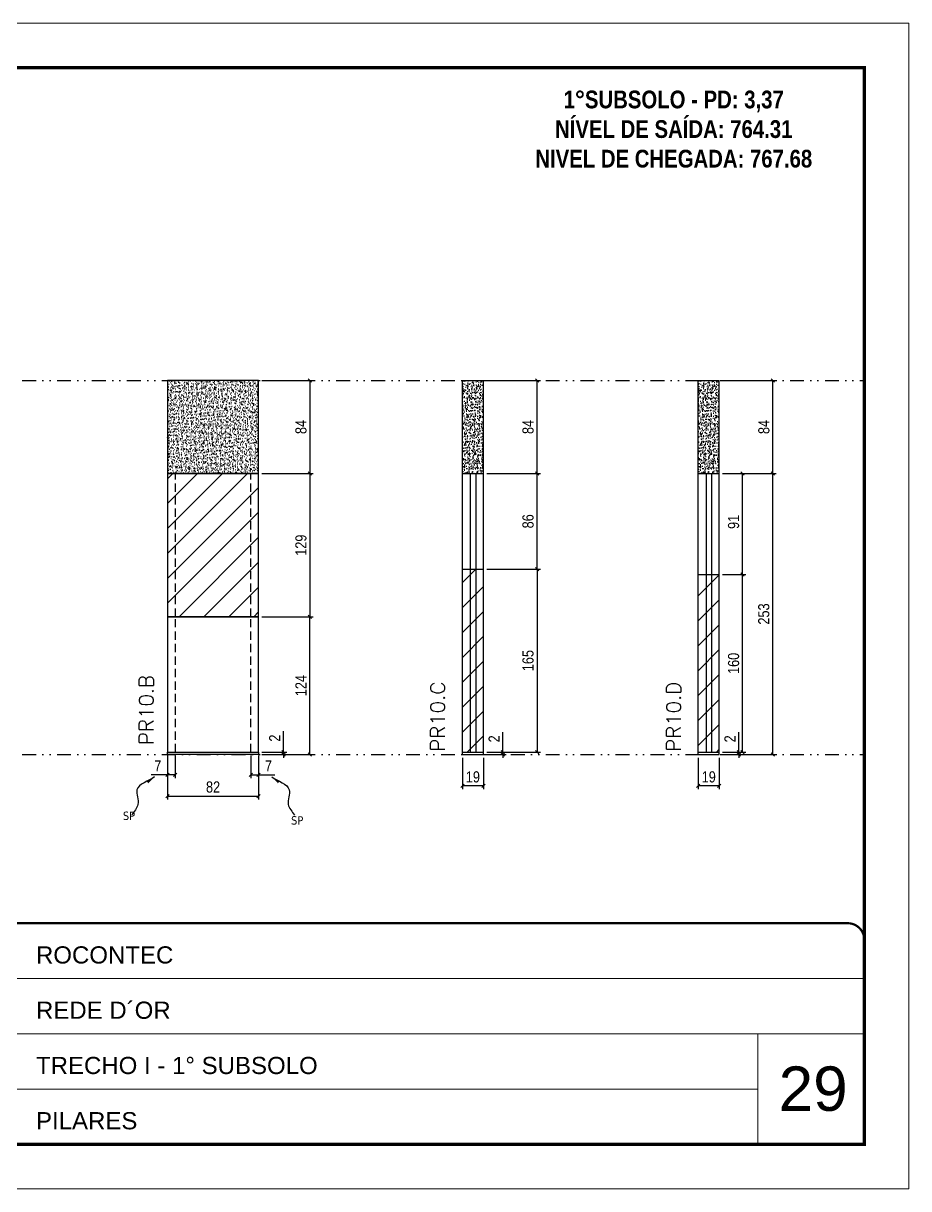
# Model space of a CAD drawing. Extents: x 2949 to 9230, y 1140 to 12527.
# Drawn here: x 3636 to 4434, y 3437 to 4487 of the extents above; entities that cross this region are included whole.
import ezdxf

# ---------------------------------------------------------------- set-up
doc = ezdxf.new("R2010")
doc.units = 0
for name, pattern in [('CONTINUO', [0]), ('DASHED', [0.75, 0.5, -0.25]), ('DIVIDE2', [0.625, 0.25, -0.125, 0, -0.125, 0, -0.125]), ('HIDDEN', [0.375, 0.25, -0.125])]:
    doc.linetypes.add(name, pattern=pattern)
for name, color, linetype, lineweight in [('CARIMBO', 255, 'Continuous', 9), ('Folhas', 255, 'Continuous', 9), ('Hachura', 251, 'Continuous', 9), ('SARRAFO DE PRESSAO', 251, 'DASHED', 9), ('Texto Seção', 7, 'Continuous', 15)]:
    doc.layers.add(name, color=color, linetype=linetype, lineweight=lineweight)
for name, color, linetype in [('COTA', 241, 'Continuous'), ('NOMENCLATURA', 7, 'Continuous'), ('Nível', 160, 'Continuous'), ('Painéis', 200, 'Continuous'), ('SARR_2.2x7', 40, 'Continuous'), ('Sarrafo de Pressão', 42, 'HIDDEN'), ('texto', 7, 'Continuous')]:
    doc.layers.add(name, color=color, linetype=linetype)
doc.styles.add('ARIAL', font='arial.ttf')
doc.styles.add('COTA TECNICA', font='techl___.ttf', dxfattribs={"height": 10})
doc.styles.add('COTA TECNICA-50', font='techl___.ttf', dxfattribs={"height": 10})
doc.styles.add('REGUA-120', font='ROMANS.shx', dxfattribs={"height": 15})
doc.styles.add('ROMANC', font='techb___.ttf', dxfattribs={"height": 2.5})
doc.styles.get("Standard").update_dxf_attribs({"font": 'arial.ttf'})
doc.dimstyles.new('COTA PAINEL-50', dxfattribs={"dimtxt": 10, "dimasz": 3, "dimexe": 3, "dimexo": 3, "dimgap": 3, "dimtad": 1, "dimdec": 1, "dimzin": 12, "dimdsep": 46, "dimtxsty": 'COTA TECNICA-50', "dimblk1": 'OBLIQUE', "dimblk2": 'OBLIQUE', "dimsah": 1, "dimcen": 0.9, "dimclrd": 4, "dimclre": 4, "dimclrt": 240, "dimadec": 1, "dimazin": 3, "dimtfac": 1, "dimtdec": 1, "dimtmove": 0, "dimatfit": 3, "dimfxl": 1, "dimtolj": 1, "dimtzin": 12, "dimarcsym": 0})
doc.dimstyles.new('PAINEL', dxfattribs={"dimtxt": 10, "dimasz": 3, "dimexe": 3, "dimexo": 3, "dimgap": 3, "dimtad": 1, "dimdec": 1, "dimzin": 12, "dimdsep": 46, "dimtxsty": 'COTA TECNICA', "dimblk1": 'OBLIQUE', "dimblk2": 'OBLIQUE', "dimsah": 1, "dimcen": 0.9, "dimclrd": 4, "dimclre": 4, "dimclrt": 240, "dimadec": 1, "dimazin": 3, "dimtfac": 1, "dimtdec": 1, "dimtmove": 0, "dimatfit": 3, "dimfxl": 1, "dimtolj": 1, "dimtzin": 12, "dimarcsym": 0})
doc.dimstyles.get("Standard").update_dxf_attribs({"dimtxt": 0.18, "dimasz": 0.18, "dimexe": 0.18, "dimexo": 0.0625, "dimgap": 0.09, "dimtad": 0, "dimtih": 1, "dimtoh": 1, "dimdec": 4, "dimzin": 0, "dimdsep": 46, "dimtxsty": 'Standard', "dimcen": 0.09, "dimadec": 0, "dimazin": 0, "dimtfac": 1, "dimtdec": 4, "dimtofl": 0, "dimtmove": 0, "dimatfit": 3, "dimfxl": 1, "dimtolj": 1, "dimtzin": 0, "dimarcsym": 0})
pattern_1 = [(45, (-126071.967, -22713.47), (-11.2253202, 11.2253202), [])]

# ---------------------------------------------------------------- blocks, each defined once
blk = doc.blocks.new('9999999999')
at = {"color": 30, "linetype": 'CONTINUO'}
for p, q in [((98564.6, 34379.6), (99584, 34379.6)), ((98564.6, 34329.8), (99488, 34329.8)), ((99584, 34329.8), (99488, 34329.8)), ((99488, 34329.8), (99488, 34230.2)), ((98564.6, 34280), (99488, 34280))]:
    blk.add_line(p, q, dxfattribs=at)
at = {"color": 30, "linetype": 'CONTINUO', "const_width": 2}
blk.add_lwpolyline([(99584, 34230.2), (99584, 34414.4, 0.414214), (99569, 34429.4), (98229, 34429.4, 0.414214), (98214, 34414.4), (98214, 34245.2, 0.414214), (98229, 34230.2), (99584, 34230.2)], format="xyb", dxfattribs=at)
at = {"layer": 'Folhas'}
blk.add_lwpolyline([(98139, 34190.2), (99624, 34190.2), (99624, 35240.2), (98139, 35240.2)], close=True, dxfattribs=at)
at = {"layer": 'Folhas', "color": 30, "const_width": 3}
blk.add_lwpolyline([(98214, 34230.2), (99584, 34230.2), (99584, 35200.2), (98214, 35200.2)], close=True, dxfattribs=at)
at = {"color": 7, "linetype": 'Continuous', "ltscale": 5, "style": 'ARIAL'}
for s, height, p in [('ROCONTEC', 15.48, (98837.7, 34393.1)), ('REDE D´OR', 15.48, (98837.7, 34343.3)), ('TRECHO I - 1° SUBSOLO', 15.483, (98837.7, 34293.5)), ('PILARES', 15.48, (98837.7, 34243.7))]:
    blk.add_text(s, height=height, dxfattribs=at).set_placement(p)
blk = doc.blocks.new('_Oblique')
at = {"color": 0, "linetype": 'ByBlock', "lineweight": -2}
blk.add_line((-0.5, -0.5), (0.5, 0.5), dxfattribs=at)
blk = doc.blocks.new('*D1524')
at = {"layer": 'COTA', "color": 4, "lineweight": -2, "transparency": 16777216}
for p, q in [((3766.3, 3827), (3766.3, 3787.5)), ((3848.3, 3827), (3848.3, 3787.5)), ((3766.3, 3790.5), (3848.3, 3790.5))]:
    blk.add_line(p, q, dxfattribs=at)
at = {"layer": 'Defpoints', "color": 0, "transparency": 16777216}
for p in [(3766.3, 3830), (3848.3, 3830), (3848.3, 3790.5)]:
    blk.add_point(p, dxfattribs=at)
at = {"layer": 'COTA', "color": 4, "lineweight": -2, "transparency": 16777216, "xscale": 3, "yscale": 3, "zscale": 3, "rotation": 180}
blk.add_blockref('_Oblique', (3766.3, 3790.5), dxfattribs=at)
at = {"layer": 'COTA', "color": 4, "lineweight": -2, "transparency": 16777216, "xscale": 3, "yscale": 3, "zscale": 3}
blk.add_blockref('_Oblique', (3848.3, 3790.5), dxfattribs=at)
at = {"layer": 'COTA', "color": 240, "transparency": 16777216, "insert": (3807.3, 3798.6), "char_height": 10, "attachment_point": 5, "style": 'COTA TECNICA'}
blk.add_mtext('\\A1;82', dxfattribs=at)
blk = doc.blocks.new('*D1525')
at = {"layer": 'COTA', "color": 4, "lineweight": -2, "transparency": 16777216}
for p, q in [((3766.3, 3825), (3766.3, 3806.5)), ((3773.3, 3827), (3773.3, 3806.5)), ((3766.3, 3809.5), (3751.6, 3809.5)), ((3773.3, 3809.5), (3766.3, 3809.5))]:
    blk.add_line(p, q, dxfattribs=at)
at = {"layer": 'Defpoints', "color": 0, "transparency": 16777216}
for p in [(3766.3, 3828), (3773.3, 3830), (3766.3, 3809.5)]:
    blk.add_point(p, dxfattribs=at)
at = {"layer": 'COTA', "color": 4, "lineweight": -2, "transparency": 16777216, "xscale": 3, "yscale": 3, "zscale": 3, "rotation": 180}
blk.add_blockref('_Oblique', (3766.3, 3809.5), dxfattribs=at)
at = {"layer": 'COTA', "color": 4, "lineweight": -2, "transparency": 16777216, "xscale": 3, "yscale": 3, "zscale": 3}
blk.add_blockref('_Oblique', (3773.3, 3809.5), dxfattribs=at)
at = {"layer": 'COTA', "color": 240, "transparency": 16777216, "insert": (3757.5, 3817.6), "char_height": 10, "attachment_point": 5, "style": 'COTA TECNICA-50'}
blk.add_mtext('\\A1;7', dxfattribs=at)
blk = doc.blocks.new('*D1526')
at = {"layer": 'COTA', "color": 4, "lineweight": -2, "transparency": 16777216}
for p, q in [((3841.3, 3827), (3841.3, 3806.5)), ((3848.3, 3825), (3848.3, 3806.5)), ((3841.3, 3809.5), (3848.3, 3809.5)), ((3848.3, 3809.5), (3863.1, 3809.5))]:
    blk.add_line(p, q, dxfattribs=at)
at = {"layer": 'Defpoints', "color": 0, "transparency": 16777216}
for p in [(3841.3, 3830), (3848.3, 3828), (3848.3, 3809.5)]:
    blk.add_point(p, dxfattribs=at)
at = {"layer": 'COTA', "color": 4, "lineweight": -2, "transparency": 16777216, "xscale": 3, "yscale": 3, "zscale": 3, "rotation": 180}
blk.add_blockref('_Oblique', (3841.3, 3809.5), dxfattribs=at)
at = {"layer": 'COTA', "color": 4, "lineweight": -2, "transparency": 16777216, "xscale": 3, "yscale": 3, "zscale": 3}
blk.add_blockref('_Oblique', (3848.3, 3809.5), dxfattribs=at)
at = {"layer": 'COTA', "color": 240, "transparency": 16777216, "insert": (3857.2, 3817.6), "char_height": 10, "attachment_point": 5, "style": 'COTA TECNICA-50'}
blk.add_mtext('\\A1;7', dxfattribs=at)
blk = doc.blocks.new('*D1527')
at = {"layer": 'COTA', "color": 4, "lineweight": -2, "transparency": 16777216}
for p, q in [((3851.3, 3952), (3897.6, 3952)), ((3894.6, 3828), (3894.6, 3952)), ((3851.3, 3828), (3897.6, 3828))]:
    blk.add_line(p, q, dxfattribs=at)
at = {"layer": 'Defpoints', "color": 0, "transparency": 16777216}
for p in [(3848.3, 3952), (3894.6, 3952), (3848.3, 3828)]:
    blk.add_point(p, dxfattribs=at)
at = {"layer": 'COTA', "color": 4, "lineweight": -2, "transparency": 16777216, "xscale": 3, "yscale": 3, "zscale": 3}
for p, rotation in [((3894.6, 3952), 90), ((3894.6, 3828), 270)]:
    blk.add_blockref('_Oblique', p, dxfattribs=dict(at, rotation=rotation))
at = {"layer": 'COTA', "color": 240, "transparency": 16777216, "insert": (3886.5, 3890), "char_height": 10, "attachment_point": 5, "rotation": 90, "style": 'COTA TECNICA-50'}
blk.add_mtext('\\A1;124', dxfattribs=at)
blk = doc.blocks.new('*D1528')
at = {"layer": 'COTA', "color": 4, "lineweight": -2, "transparency": 16777216}
for p, q in [((3870.8, 3830), (3870.8, 3848.8)), ((3851.3, 3830), (3873.8, 3830)), ((3851.3, 3828), (3873.8, 3828)), ((3870.8, 3828), (3870.8, 3830)), ((3870.8, 3828), (3870.8, 3825))]:
    blk.add_line(p, q, dxfattribs=at)
at = {"layer": 'Defpoints', "color": 0, "transparency": 16777216}
for p in [(3848.3, 3830), (3848.3, 3828), (3870.8, 3828)]:
    blk.add_point(p, dxfattribs=at)
at = {"layer": 'COTA', "color": 4, "lineweight": -2, "transparency": 16777216, "xscale": 3, "yscale": 3, "zscale": 3}
for p, rotation in [((3870.8, 3830), 270), ((3870.8, 3828), 90)]:
    blk.add_blockref('_Oblique', p, dxfattribs=dict(at, rotation=rotation))
at = {"layer": 'COTA', "color": 240, "transparency": 16777216, "insert": (3862.8, 3842.7), "char_height": 10, "attachment_point": 5, "rotation": 90, "style": 'COTA TECNICA-50'}
blk.add_mtext('\\A1;2', dxfattribs=at)
blk = doc.blocks.new('*D1529')
at = {"layer": 'COTA', "color": 4, "linetype": 'ByBlock', "lineweight": -2, "transparency": 16777216}
for p, q in [((3851.3, 4081), (3897.6, 4081)), ((3894.6, 4081), (3894.6, 3952)), ((3851.3, 3952), (3897.6, 3952))]:
    blk.add_line(p, q, dxfattribs=at)
at = {"layer": 'Defpoints', "color": 0, "linetype": 'ByBlock', "transparency": 16777216}
for p in [(3848.3, 4081), (3848.3, 3952), (3894.6, 3952)]:
    blk.add_point(p, dxfattribs=at)
at = {"layer": 'COTA', "color": 4, "linetype": 'ByBlock', "lineweight": -2, "transparency": 16777216, "xscale": 3, "yscale": 3, "zscale": 3}
for p, rotation in [((3894.6, 4081), 90), ((3894.6, 3952), 270)]:
    blk.add_blockref('_Oblique', p, dxfattribs=dict(at, rotation=rotation))
at = {"layer": 'COTA', "color": 240, "linetype": 'ByBlock', "transparency": 16777216, "insert": (3886.5, 4016.5), "char_height": 10, "attachment_point": 5, "rotation": 90, "style": 'COTA TECNICA'}
blk.add_mtext('\\A1;129', dxfattribs=at)
blk = doc.blocks.new('*D2113')
at = {"layer": 'COTA', "color": 4, "linetype": 'ByBlock', "lineweight": -2, "transparency": 16777216}
for p, q in [((3851.3, 4165), (3897.6, 4165)), ((3894.6, 4165), (3894.6, 4081)), ((3851.3, 4081), (3897.6, 4081))]:
    blk.add_line(p, q, dxfattribs=at)
at = {"layer": 'Defpoints', "color": 0, "linetype": 'ByBlock', "transparency": 16777216}
for p in [(3848.3, 4165), (3848.3, 4081), (3894.6, 4081)]:
    blk.add_point(p, dxfattribs=at)
at = {"layer": 'COTA', "color": 4, "linetype": 'ByBlock', "lineweight": -2, "transparency": 16777216, "xscale": 3, "yscale": 3, "zscale": 3}
for p, rotation in [((3894.6, 4165), 90), ((3894.6, 4081), 270)]:
    blk.add_blockref('_Oblique', p, dxfattribs=dict(at, rotation=rotation))
at = {"layer": 'COTA', "color": 240, "linetype": 'ByBlock', "transparency": 16777216, "insert": (3886.5, 4123), "char_height": 10, "attachment_point": 5, "rotation": 90, "style": 'COTA TECNICA'}
blk.add_mtext('\\A1;84', dxfattribs=at)
blk = doc.blocks.new('*D2114')
at = {"layer": 'COTA', "color": 4, "linetype": 'ByBlock', "lineweight": -2, "transparency": 16777216}
for p, q in [((4053.9, 4165), (4102.2, 4165)), ((4099.2, 4081), (4099.2, 4165)), ((4053.9, 4081), (4102.2, 4081))]:
    blk.add_line(p, q, dxfattribs=at)
at = {"layer": 'Defpoints', "color": 0, "linetype": 'ByBlock', "transparency": 16777216}
for p in [(4050.9, 4165), (4099.2, 4165), (4050.9, 4081)]:
    blk.add_point(p, dxfattribs=at)
at = {"layer": 'COTA', "color": 4, "linetype": 'ByBlock', "lineweight": -2, "transparency": 16777216, "xscale": 3, "yscale": 3, "zscale": 3}
for p, rotation in [((4099.2, 4165), 90), ((4099.2, 4081), 270)]:
    blk.add_blockref('_Oblique', p, dxfattribs=dict(at, rotation=rotation))
at = {"layer": 'COTA', "color": 240, "linetype": 'ByBlock', "transparency": 16777216, "insert": (4091.1, 4123), "char_height": 10, "attachment_point": 5, "rotation": 90, "style": 'COTA TECNICA'}
blk.add_mtext('\\A1;84', dxfattribs=at)
blk = doc.blocks.new('*D2083')
at = {"layer": 'COTA', "color": 4, "linetype": 'ByBlock', "lineweight": -2, "transparency": 16777216}
for p, q in [((4031.9, 3825), (4031.9, 3796.6)), ((4050.9, 3825), (4050.9, 3796.6)), ((4050.9, 3799.6), (4031.9, 3799.6))]:
    blk.add_line(p, q, dxfattribs=at)
at = {"layer": 'Defpoints', "color": 0, "linetype": 'ByBlock', "transparency": 16777216}
for p in [(4031.9, 3828), (4050.9, 3828), (4031.9, 3799.6)]:
    blk.add_point(p, dxfattribs=at)
at = {"layer": 'COTA', "color": 4, "linetype": 'ByBlock', "lineweight": -2, "transparency": 16777216, "xscale": 3, "yscale": 3, "zscale": 3, "rotation": 180}
blk.add_blockref('_Oblique', (4031.9, 3799.6), dxfattribs=at)
at = {"layer": 'COTA', "color": 4, "linetype": 'ByBlock', "lineweight": -2, "transparency": 16777216, "xscale": 3, "yscale": 3, "zscale": 3}
blk.add_blockref('_Oblique', (4050.9, 3799.6), dxfattribs=at)
at = {"layer": 'COTA', "color": 240, "linetype": 'ByBlock', "transparency": 16777216, "insert": (4041.4, 3807.7), "char_height": 10, "attachment_point": 5, "style": 'COTA TECNICA'}
blk.add_mtext('\\A1;19', dxfattribs=at)
blk = doc.blocks.new('*D2084')
at = {"layer": 'COTA', "color": 4, "linetype": 'ByBlock', "lineweight": -2, "transparency": 16777216}
for p, q in [((4068.5, 3830), (4068.5, 3848.1)), ((4053.9, 3830), (4071.5, 3830)), ((4053.9, 3828), (4071.5, 3828)), ((4068.5, 3828), (4068.5, 3830)), ((4068.5, 3828), (4068.5, 3825))]:
    blk.add_line(p, q, dxfattribs=at)
at = {"layer": 'Defpoints', "color": 0, "linetype": 'ByBlock', "transparency": 16777216}
for p in [(4050.9, 3830), (4050.9, 3828), (4068.5, 3830)]:
    blk.add_point(p, dxfattribs=at)
at = {"layer": 'COTA', "color": 4, "linetype": 'ByBlock', "lineweight": -2, "transparency": 16777216, "xscale": 3, "yscale": 3, "zscale": 3}
for p, rotation in [((4068.5, 3830), 270), ((4068.5, 3828), 90)]:
    blk.add_blockref('_Oblique', p, dxfattribs=dict(at, rotation=rotation))
at = {"layer": 'COTA', "color": 240, "linetype": 'ByBlock', "transparency": 16777216, "insert": (4060.5, 3842), "char_height": 10, "attachment_point": 5, "rotation": 90, "style": 'COTA TECNICA'}
blk.add_mtext('\\A1;2', dxfattribs=at)
blk = doc.blocks.new('*D1473')
at = {"layer": 'COTA', "color": 4, "linetype": 'ByBlock', "lineweight": -2, "transparency": 16777216}
for p, q in [((4053.9, 4081), (4102.2, 4081)), ((4099.2, 3995), (4099.2, 4081)), ((4053.9, 3995), (4102.2, 3995))]:
    blk.add_line(p, q, dxfattribs=at)
at = {"layer": 'Defpoints', "color": 0, "linetype": 'ByBlock', "transparency": 16777216}
for p in [(4050.9, 4081), (4099.2, 4081), (4050.9, 3995)]:
    blk.add_point(p, dxfattribs=at)
at = {"layer": 'COTA', "color": 4, "linetype": 'ByBlock', "lineweight": -2, "transparency": 16777216, "xscale": 3, "yscale": 3, "zscale": 3}
for p, rotation in [((4099.2, 4081), 90), ((4099.2, 3995), 270)]:
    blk.add_blockref('_Oblique', p, dxfattribs=dict(at, rotation=rotation))
at = {"layer": 'COTA', "color": 240, "linetype": 'ByBlock', "transparency": 16777216, "insert": (4091.1, 4038), "char_height": 10, "attachment_point": 5, "rotation": 90, "style": 'COTA TECNICA'}
blk.add_mtext('\\A1;86', dxfattribs=at)
blk = doc.blocks.new('*D2085')
at = {"layer": 'COTA', "color": 4, "linetype": 'ByBlock', "lineweight": -2, "transparency": 16777216}
for p, q in [((4266.4, 4081), (4287.4, 4081)), ((4284.4, 3990), (4284.4, 4081)), ((4266.4, 3990), (4287.4, 3990))]:
    blk.add_line(p, q, dxfattribs=at)
at = {"layer": 'Defpoints', "color": 0, "linetype": 'ByBlock', "transparency": 16777216}
for p in [(4263.4, 4081), (4284.4, 4081), (4263.4, 3990)]:
    blk.add_point(p, dxfattribs=at)
at = {"layer": 'COTA', "color": 4, "linetype": 'ByBlock', "lineweight": -2, "transparency": 16777216, "xscale": 3, "yscale": 3, "zscale": 3}
for p, rotation in [((4284.4, 4081), 90), ((4284.4, 3990), 270)]:
    blk.add_blockref('_Oblique', p, dxfattribs=dict(at, rotation=rotation))
at = {"layer": 'COTA', "color": 240, "linetype": 'ByBlock', "transparency": 16777216, "insert": (4276.3, 4037.5), "char_height": 10, "attachment_point": 5, "rotation": 90, "style": 'COTA TECNICA'}
blk.add_mtext('\\A1;91', dxfattribs=at)
blk = doc.blocks.new('*D2086')
at = {"layer": 'COTA', "color": 4, "linetype": 'ByBlock', "lineweight": -2, "transparency": 16777216}
for p, q in [((4266.4, 4165), (4314.7, 4165)), ((4311.7, 4081), (4311.7, 4165)), ((4266.4, 4081), (4314.7, 4081))]:
    blk.add_line(p, q, dxfattribs=at)
at = {"layer": 'Defpoints', "color": 0, "linetype": 'ByBlock', "transparency": 16777216}
for p in [(4263.4, 4165), (4311.7, 4165), (4263.4, 4081)]:
    blk.add_point(p, dxfattribs=at)
at = {"layer": 'COTA', "color": 4, "linetype": 'ByBlock', "lineweight": -2, "transparency": 16777216, "xscale": 3, "yscale": 3, "zscale": 3}
for p, rotation in [((4311.7, 4165), 90), ((4311.7, 4081), 270)]:
    blk.add_blockref('_Oblique', p, dxfattribs=dict(at, rotation=rotation))
at = {"layer": 'COTA', "color": 240, "linetype": 'ByBlock', "transparency": 16777216, "insert": (4303.6, 4123), "char_height": 10, "attachment_point": 5, "rotation": 90, "style": 'COTA TECNICA'}
blk.add_mtext('\\A1;84', dxfattribs=at)
blk = doc.blocks.new('*D2087')
at = {"layer": 'COTA', "color": 4, "linetype": 'ByBlock', "lineweight": -2, "transparency": 16777216}
for p, q in [((4266.4, 4081), (4314.7, 4081)), ((4311.7, 3828), (4311.7, 4081)), ((4266.4, 3828), (4314.7, 3828))]:
    blk.add_line(p, q, dxfattribs=at)
at = {"layer": 'Defpoints', "color": 0, "linetype": 'ByBlock', "transparency": 16777216}
for p in [(4263.4, 4081), (4311.7, 4081), (4263.4, 3828)]:
    blk.add_point(p, dxfattribs=at)
at = {"layer": 'COTA', "color": 4, "linetype": 'ByBlock', "lineweight": -2, "transparency": 16777216, "xscale": 3, "yscale": 3, "zscale": 3}
for p, rotation in [((4311.7, 4081), 90), ((4311.7, 3828), 270)]:
    blk.add_blockref('_Oblique', p, dxfattribs=dict(at, rotation=rotation))
at = {"layer": 'COTA', "color": 240, "linetype": 'ByBlock', "transparency": 16777216, "insert": (4303.5, 3954.5), "char_height": 10, "attachment_point": 5, "rotation": 90, "style": 'COTA TECNICA'}
blk.add_mtext('\\A1;253', dxfattribs=at)
blk = doc.blocks.new('*D2088')
at = {"layer": 'COTA', "color": 4, "linetype": 'ByBlock', "lineweight": -2, "transparency": 16777216}
for p, q in [((4244.4, 3825), (4244.4, 3796.6)), ((4263.4, 3825), (4263.4, 3796.6)), ((4263.4, 3799.6), (4244.4, 3799.6))]:
    blk.add_line(p, q, dxfattribs=at)
at = {"layer": 'Defpoints', "color": 0, "linetype": 'ByBlock', "transparency": 16777216}
for p in [(4244.4, 3828), (4263.4, 3828), (4244.4, 3799.6)]:
    blk.add_point(p, dxfattribs=at)
at = {"layer": 'COTA', "color": 4, "linetype": 'ByBlock', "lineweight": -2, "transparency": 16777216, "xscale": 3, "yscale": 3, "zscale": 3, "rotation": 180}
blk.add_blockref('_Oblique', (4244.4, 3799.6), dxfattribs=at)
at = {"layer": 'COTA', "color": 4, "linetype": 'ByBlock', "lineweight": -2, "transparency": 16777216, "xscale": 3, "yscale": 3, "zscale": 3}
blk.add_blockref('_Oblique', (4263.4, 3799.6), dxfattribs=at)
at = {"layer": 'COTA', "color": 240, "linetype": 'ByBlock', "transparency": 16777216, "insert": (4253.9, 3807.7), "char_height": 10, "attachment_point": 5, "style": 'COTA TECNICA'}
blk.add_mtext('\\A1;19', dxfattribs=at)
blk = doc.blocks.new('*D2089')
at = {"layer": 'COTA', "color": 4, "linetype": 'ByBlock', "lineweight": -2, "transparency": 16777216}
for p, q in [((4281, 3830), (4281, 3848.1)), ((4266.4, 3830), (4284, 3830)), ((4266.4, 3828), (4284, 3828)), ((4281, 3828), (4281, 3830)), ((4281, 3828), (4281, 3825))]:
    blk.add_line(p, q, dxfattribs=at)
at = {"layer": 'Defpoints', "color": 0, "linetype": 'ByBlock', "transparency": 16777216}
for p in [(4263.4, 3830), (4263.4, 3828), (4281, 3830)]:
    blk.add_point(p, dxfattribs=at)
at = {"layer": 'COTA', "color": 4, "linetype": 'ByBlock', "lineweight": -2, "transparency": 16777216, "xscale": 3, "yscale": 3, "zscale": 3}
for p, rotation in [((4281, 3830), 270), ((4281, 3828), 90)]:
    blk.add_blockref('_Oblique', p, dxfattribs=dict(at, rotation=rotation))
at = {"layer": 'COTA', "color": 240, "linetype": 'ByBlock', "transparency": 16777216, "insert": (4273, 3842), "char_height": 10, "attachment_point": 5, "rotation": 90, "style": 'COTA TECNICA'}
blk.add_mtext('\\A1;2', dxfattribs=at)
blk = doc.blocks.new('*D2090')
at = {"layer": 'COTA', "color": 4, "linetype": 'ByBlock', "lineweight": -2, "transparency": 16777216}
for p, q in [((4266.4, 3990), (4287.4, 3990)), ((4284.4, 3830), (4284.4, 3990)), ((4266.4, 3830), (4287.4, 3830))]:
    blk.add_line(p, q, dxfattribs=at)
at = {"layer": 'Defpoints', "color": 0, "linetype": 'ByBlock', "transparency": 16777216}
for p in [(4263.4, 3990), (4284.4, 3990), (4263.4, 3830)]:
    blk.add_point(p, dxfattribs=at)
at = {"layer": 'COTA', "color": 4, "linetype": 'ByBlock', "lineweight": -2, "transparency": 16777216, "xscale": 3, "yscale": 3, "zscale": 3}
for p, rotation in [((4284.4, 3990), 90), ((4284.4, 3830), 270)]:
    blk.add_blockref('_Oblique', p, dxfattribs=dict(at, rotation=rotation))
at = {"layer": 'COTA', "color": 240, "linetype": 'ByBlock', "transparency": 16777216, "insert": (4276.3, 3910), "char_height": 10, "attachment_point": 5, "rotation": 90, "style": 'COTA TECNICA'}
blk.add_mtext('\\A1;160', dxfattribs=at)
blk = doc.blocks.new('*D2156')
at = {"layer": 'Defpoints', "color": 0, "linetype": 'ByBlock', "transparency": 16777216}
for p in [(4050.9, 3995), (4050.9, 3830), (4099.2, 3830)]:
    blk.add_point(p, dxfattribs=at)
at = {"layer": 'Painéis', "color": 4, "linetype": 'ByBlock', "lineweight": -2, "transparency": 16777216}
for p, q in [((4053.9, 3995), (4102.2, 3995)), ((4099.2, 3995), (4099.2, 3830)), ((4053.9, 3830), (4102.2, 3830))]:
    blk.add_line(p, q, dxfattribs=at)
at = {"layer": 'Painéis', "color": 4, "linetype": 'ByBlock', "lineweight": -2, "transparency": 16777216, "xscale": 3, "yscale": 3, "zscale": 3}
for p, rotation in [((4099.2, 3995), 90), ((4099.2, 3830), 270)]:
    blk.add_blockref('_Oblique', p, dxfattribs=dict(at, rotation=rotation))
at = {"layer": 'Painéis', "color": 240, "linetype": 'ByBlock', "transparency": 16777216, "insert": (4091.1, 3912.5), "char_height": 10, "attachment_point": 5, "rotation": 90, "style": 'COTA TECNICA'}
blk.add_mtext('\\A1;165', dxfattribs=at)

msp = doc.modelspace()

# ---------------------------------------------------------------- hatches: boundary and pattern name
at = {"layer": 'COTA', "linetype": 'ByBlock'}
h = msp.add_hatch(dxfattribs=at)
h.set_pattern_fill('AR-CONC', color=256, scale=0.03)
h.set_pattern_definition([(50, (-130599.8446, -23902.0456), (5.46554007, -0.47817257), [0.5715, -6.2865]), (355, (-130599.8446, -23902.0456), (-1.05730264, 5.73170536), [0.4572, -5.02921753]), (100.4514447, (-130599.389, -23902.0855), (4.40823741, 5.25353256), [0.48570026, -5.34270734]), (46.1842, (-130599.8446, -23900.5216), (8.13237123, -1.26126984), [0.85725, -9.42975]), (96.6355576, (-130599.167, -23900.627), (7.122124, 7.42278374), [0.7285507, -8.01406824]), (351.184151, (-130599.8446, -23900.522), (7.122124, 7.42278374), [0.685799, -7.54379196]), (21, (-130599.0826, -23900.9026), (4.54843174, -3.06795595), [0.5715, -6.2865]), (326, (-130599.0826, -23900.9026), (1.85406085, 5.52563898), [0.4572, -5.0292]), (71.451445, (-130598.7035, -23901.1583), (6.40249258, 2.45768307), [0.48570026, -5.34269813]), (37.5, (-130599.8446, -23902.0456), (0.092658098, 2.536651166), [0, -4.96824, 0, -5.1054, 0, -5.04825]), (7.5, (-130599.8446, -23902.0456), (2.004589875, 3.005417245), [0, -2.91084, 0, -4.85394, 0, -1.92405]), (327.5, (-130601.5438, -23902.0456), (4.067717855, -0.17186232), [0, -1.905, 0, -5.9436, 0, -7.8867]), (317.5, (-130602.306, -23902.0456), (4.44387544, 0.76279473), [0, -2.4765, 0, -3.94716, 0, -5.6007])])
h.paths.add_polyline_path([(3848.32, 4164.99), (3766.32, 4164.99), (3766.32, 4080.99), (3848.32, 4080.99)])
h = msp.add_hatch(dxfattribs=at)
h.set_pattern_fill('AR-CONC', color=256, scale=0.03)
h.set_pattern_definition([(50, (-128584.2306, -26361.3405), (5.46554007, -0.47817257), [0.5715, -6.2865]), (355, (-128584.2306, -26361.3405), (-1.05730264, 5.73170536), [0.4572, -5.02921753]), (100.4514447, (-128583.775, -26361.3803), (4.40823741, 5.25353256), [0.48570026, -5.34270734]), (46.1842, (-128584.2306, -26359.8165), (8.13237123, -1.26126984), [0.85725, -9.42975]), (96.6355576, (-128583.553, -26359.9216), (7.122124, 7.42278374), [0.7285507, -8.01406824]), (351.184151, (-128584.2306, -26359.8165), (7.122124, 7.42278374), [0.685799, -7.54379196]), (21, (-128583.4686, -26360.1975), (4.54843174, -3.06795595), [0.5715, -6.2865]), (326, (-128583.4686, -26360.1975), (1.85406085, 5.52563898), [0.4572, -5.0292]), (71.451445, (-128583.0895, -26360.453), (6.40249258, 2.45768307), [0.48570026, -5.34269813]), (37.5, (-128584.2306, -26361.3405), (0.092658098, 2.536651166), [0, -4.96824, 0, -5.1054, 0, -5.04825]), (7.5, (-128584.2306, -26361.3405), (2.004589875, 3.005417245), [0, -2.91084, 0, -4.85394, 0, -1.92405]), (327.5, (-128585.9298, -26361.3405), (4.067717855, -0.17186232), [0, -1.905, 0, -5.9436, 0, -7.8867]), (317.5, (-128586.6918, -26361.3405), (4.44387544, 0.76279473), [0, -2.4765, 0, -3.94716, 0, -5.6007])])
h.paths.add_polyline_path([(4031.91, 4080.99), (4050.91, 4080.99), (4050.91, 4164.99), (4031.91, 4164.99)])
h = msp.add_hatch(dxfattribs=at)
h.set_pattern_fill('AR-CONC', color=256, scale=0.03)
h.set_pattern_definition([(50, (-128371.724, -26361.3405), (5.46554007, -0.47817257), [0.5715, -6.2865]), (355, (-128371.724, -26361.3405), (-1.05730264, 5.73170536), [0.4572, -5.02921753]), (100.4514447, (-128371.2684, -26361.3803), (4.40823741, 5.25353256), [0.48570026, -5.34270734]), (46.1842, (-128371.724, -26359.8165), (8.13237123, -1.26126984), [0.85725, -9.42975]), (96.6355576, (-128371.046, -26359.9216), (7.122124, 7.42278374), [0.7285507, -8.01406824]), (351.184151, (-128371.724, -26359.8165), (7.122124, 7.42278374), [0.685799, -7.54379196]), (21, (-128370.962, -26360.1975), (4.54843174, -3.06795595), [0.5715, -6.2865]), (326, (-128370.962, -26360.1975), (1.85406085, 5.52563898), [0.4572, -5.0292]), (71.451445, (-128370.583, -26360.453), (6.40249258, 2.45768307), [0.48570026, -5.34269813]), (37.5, (-128371.7239, -26361.3405), (0.092658098, 2.536651166), [0, -4.96824, 0, -5.1054, 0, -5.04825]), (7.5, (-128371.724, -26361.3405), (2.004589875, 3.005417245), [0, -2.91084, 0, -4.85394, 0, -1.92405]), (327.5, (-128373.4231, -26361.3405), (4.067717855, -0.17186232), [0, -1.905, 0, -5.9436, 0, -7.8867]), (317.5, (-128374.185, -26361.3405), (4.44387544, 0.76279473), [0, -2.4765, 0, -3.94716, 0, -5.6007])])
h.paths.add_polyline_path([(4244.42, 4080.99), (4263.42, 4080.99), (4263.42, 4164.99), (4244.42, 4164.99)])
at = {"layer": 'Hachura', "linetype": 'ByBlock'}
h = msp.add_hatch(dxfattribs=at)
h.set_pattern_fill('ANSI31', color=256, scale=5)
h.set_pattern_definition(pattern_1)
h.paths.add_polyline_path([(3848.32, 4080.99), (3766.32, 4080.99), (3766.32, 3951.99), (3848.32, 3951.99)])
h = msp.add_hatch(dxfattribs=at)
h.set_pattern_fill('ANSI31', color=256, scale=5)
h.set_pattern_definition(pattern_1)
h.paths.add_polyline_path([(4050.91, 3994.99), (4031.91, 3994.99), (4031.91, 3829.99), (4050.91, 3829.99)])
h = msp.add_hatch(dxfattribs=at)
h.set_pattern_fill('ANSI31', color=256, scale=5)
h.set_pattern_definition(pattern_1)
h.paths.add_polyline_path([(4263.42, 3829.99), (4263.42, 3989.99), (4244.42, 3989.99), (4244.42, 3829.99)])

# ---------------------------------------------------------------- linework, layer by layer
at = {"layer": 'COTA', "linetype": 'ByBlock'}
for p, q in [((4031.91, 4080.99), (4031.91, 4164.99)), ((4031.91, 4164.99), (4050.91, 4164.99)), ((4050.91, 4080.99), (4050.91, 4164.99)), ((4244.42, 4080.99), (4244.42, 4164.99)), ((4244.42, 4164.99), (4263.42, 4164.99)), ((4263.42, 4080.99), (4263.42, 4164.99))]:
    msp.add_line(p, q, dxfattribs=at)
msp.add_lwpolyline([(3766.32, 4080.99), (3848.32, 4080.99), (3848.32, 4164.99), (3766.32, 4164.99)], close=True, dxfattribs=at)
at = {"layer": 'Nível', "color": 4, "linetype": 'DIVIDE2', "ltscale": 50}
for p, q in [((3383.69, 4164.99), (4394.03, 4164.99)), ((3383.69, 3827.99), (4394.03, 3827.99))]:
    msp.add_line(p, q, dxfattribs=at)
at = {"layer": 'Painéis', "linetype": 'ByBlock'}
for p, q in [((4031.91, 3827.99), (4031.91, 4080.99)), ((4031.91, 4080.99), (4050.91, 4080.99)), ((4050.91, 3827.99), (4050.91, 4080.99)), ((4244.42, 3827.99), (4244.42, 4080.99)), ((4244.42, 4080.99), (4263.42, 4080.99)), ((4263.42, 3827.99), (4263.42, 4080.99)), ((4031.91, 3994.99), (4050.91, 3994.99)), ((4244.42, 3989.99), (4263.42, 3989.99)), ((4031.91, 3829.99), (4050.91, 3829.99)), ((4031.91, 3827.99), (4050.91, 3827.99)), ((4031.91, 3827.99), (4050.91, 3827.99)), ((4244.42, 3829.99), (4263.42, 3829.99)), ((4244.42, 3827.99), (4263.42, 3827.99)), ((4244.42, 3827.99), (4263.42, 3827.99))]:
    msp.add_line(p, q, dxfattribs=at)
at = {"layer": 'Painéis'}
for points in [[(3766.32, 3951.99), (3848.32, 3951.99), (3848.32, 4080.99), (3766.32, 4080.99)], [(3766.32, 3829.99), (3848.32, 3829.99), (3848.32, 3951.99), (3766.32, 3951.99)], [(3766.32, 3829.99), (3848.32, 3829.99), (3848.32, 3827.99), (3766.32, 3827.99)]]:
    msp.add_lwpolyline(points, close=True, dxfattribs=at)
at = {"layer": 'SARR_2.2x7'}
for p, q in [((4038.91, 4080.99), (4038.91, 3829.99)), ((4043.91, 4080.99), (4043.91, 3829.99)), ((4251.42, 4080.99), (4251.42, 3829.99)), ((4256.42, 4080.99), (4256.42, 3829.99))]:
    msp.add_line(p, q, dxfattribs=at)
at = {"layer": 'Sarrafo de Pressão', "ltscale": 30}
for p, q in [((3773.32, 3951.99), (3773.32, 4080.99)), ((3841.32, 3951.99), (3841.32, 4080.99)), ((3773.32, 3829.99), (3773.32, 3951.99)), ((3841.32, 3829.99), (3841.32, 3951.99))]:
    msp.add_line(p, q, dxfattribs=at)

# ---------------------------------------------------------------- block references
at = {"layer": 'SARRAFO DE PRESSAO', "color": 6, "linetype": 'ByBlock'}
msp.add_blockref('9999999999', (-95189.94, -30753.5), dxfattribs=at)

# ---------------------------------------------------------------- texts
at = {"layer": 'CARIMBO', "style": 'ARIAL'}
msp.add_text('29', height=40, dxfattribs=at).set_placement((4316.89, 3506.85))
at = {"layer": 'NOMENCLATURA', "color": 2, "insert": (4222.36, 4452.77), "char_height": 16, "attachment_point": 2, "style": 'ROMANC'}
msp.add_mtext_dynamic_manual_height_columns('\\P1°SUBSOLO - PD: 3,37\\PNÍVEL DE SAÍDA: 764.31\\PNIVEL DE CHEGADA: 767.68', width=300.2766, gutter_width=1, heights=[0], dxfattribs=at)
at = {"layer": 'texto', "color": 0, "char_height": 7.5, "attachment_point": 5}
for insert in [(3731.55, 3772.62), (3883.1, 3768.5)]:
    msp.add_mtext('{\\fTahoma|b0|i0|c0|p34;\\C4;SP}', dxfattribs=dict(at, insert=insert))
at = {"layer": 'Texto Seção', "style": 'REGUA-120'}
for s, p in [('PR10.B', (3753.7, 3836.63)), ('PR10.C', (4016.26, 3830.52)), ('PR10.D', (4228.77, 3830.52))]:
    msp.add_text(s, height=13, rotation=90, dxfattribs=at).set_placement(p)

# ---------------------------------------------------------------- dimensions: what is measured, and where the dimension line sits
at = {"layer": 'COTA', "linetype": 'ByBlock'}
for base, p1, p2, picture, middle in [((3894.56, 4080.99), (3848.32, 4164.99), (3848.32, 4080.99), '*D2113', (3886.47, 4122.99)), ((3894.56, 3951.99), (3848.32, 4080.99), (3848.32, 3951.99), '*D1529', (3886.47, 4016.49)), ((4099.24, 4080.99), (4050.91, 3994.99), (4050.91, 4080.99), '*D1473', (4091.11, 4037.99)), ((4311.74, 4080.99), (4263.42, 3827.99), (4263.42, 4080.99), '*D2087', (4303.52, 3954.49)), ((4284.39, 3989.99), (4263.42, 3829.99), (4263.42, 3989.99), '*D2090', (4276.29, 3909.99)), ((4068.52, 3829.99), (4050.91, 3827.99), (4050.91, 3829.99), '*D2084', (4060.52, 3842.05)), ((4281.03, 3829.99), (4263.42, 3827.99), (4263.42, 3829.99), '*D2089', (4273.03, 3842.05))]:
    dim = msp.add_linear_dim(base=base, p1=p1, p2=p2, angle=90, dimstyle='PAINEL', dxfattribs=at)
    dim.commit()
    dim.dimension.update_dxf_attribs({"geometry": picture, "text_midpoint": middle})
for base, p1, p2, picture, middle in [((4099.24, 4164.99), (4050.91, 4080.99), (4050.91, 4164.99), '*D2114', (4091.14, 4122.99)), ((4311.74, 4164.99), (4263.42, 4080.99), (4263.42, 4164.99), '*D2086', (4303.65, 4122.99))]:
    dim = msp.add_linear_dim(base=base, p1=p1, p2=p2, angle=90, dimstyle='PAINEL', override={"dimtmove": 1}, dxfattribs=at)
    dim.commit()
    dim.dimension.update_dxf_attribs({"geometry": picture, "text_midpoint": middle})
dim = msp.add_linear_dim(base=(4284.39, 4080.99), p1=(4263.42, 3989.99), p2=(4263.42, 4080.99), angle=90, dimstyle='PAINEL', override={"dimtmove": 1}, dxfattribs=at)
dim.commit()
dim.dimension.update_dxf_attribs({"geometry": '*D2085', "text_midpoint": (4284.39, 4037.49), "dimtype": 160})
at = {"layer": 'COTA'}
for base, p1, p2, angle, picture, middle in [((3894.56, 3951.99), (3848.32, 3827.99), (3848.32, 3951.99), 90, '*D1527', (3886.49, 3889.99)), ((3766.32, 3809.48), (3773.32, 3829.99), (3766.32, 3827.99), 180, '*D1525', (3757.46, 3817.55))]:
    dim = msp.add_linear_dim(base=base, p1=p1, p2=p2, angle=angle, dimstyle='COTA PAINEL-50', dxfattribs=at)
    dim.commit()
    dim.dimension.update_dxf_attribs({"geometry": picture, "text_midpoint": middle})
dim = msp.add_linear_dim(base=(3870.85, 3827.99), p1=(3848.32, 3829.99), p2=(3848.32, 3827.99), angle=90, dimstyle='COTA PAINEL-50', dxfattribs=at)
dim.commit()
dim.dimension.update_dxf_attribs({"geometry": '*D1528', "text_midpoint": (3870.85, 3842.74), "dimtype": 160})
dim = msp.add_linear_dim(base=(3848.32, 3790.54), p1=(3766.32, 3829.99), p2=(3848.32, 3829.99), dimstyle='PAINEL', override={"dimarcsym": 2}, dxfattribs=at)
dim.commit()
dim.dimension.update_dxf_attribs({"geometry": '*D1524', "text_midpoint": (3807.32, 3798.63)})
dim = msp.add_linear_dim(base=(3848.32, 3809.48), p1=(3841.32, 3829.99), p2=(3848.32, 3827.99), dimstyle='COTA PAINEL-50', dxfattribs=at)
dim.commit()
dim.dimension.update_dxf_attribs({"geometry": '*D1526', "text_midpoint": (3857.19, 3817.55)})
at = {"layer": 'COTA', "linetype": 'ByBlock'}
for base, p1, p2, picture, middle in [((4031.91, 3799.64), (4050.91, 3827.99), (4031.91, 3827.99), '*D2083', (4041.41, 3807.73)), ((4244.42, 3799.64), (4263.42, 3827.99), (4244.42, 3827.99), '*D2088', (4253.92, 3807.73))]:
    dim = msp.add_linear_dim(base=base, p1=p1, p2=p2, dimstyle='PAINEL', dxfattribs=at)
    dim.commit()
    dim.dimension.update_dxf_attribs({"geometry": picture, "text_midpoint": middle})
at = {"layer": 'Painéis', "linetype": 'ByBlock'}
dim = msp.add_linear_dim(base=(4099.24, 3829.99), p1=(4050.91, 3994.99), p2=(4050.91, 3829.99), angle=90, dimstyle='PAINEL', dxfattribs=at)
dim.commit()
dim.dimension.update_dxf_attribs({"geometry": '*D2156', "text_midpoint": (4091.13, 3912.49)})

# ---------------------------------------------------------------- leaders
at = {"layer": 'COTA', "path_type": 1}
for points in [[(3754.49, 3807.81), (3738.71, 3795.98), (3739.63, 3782.97), (3734.08, 3773.19)], [(3860.15, 3807.81), (3875.94, 3795.98), (3875.01, 3782.97), (3880.56, 3773.19)]]:
    msp.add_leader(points, dimstyle='Standard', override={"dimasz": 8}, dxfattribs=at)

doc.saveas('drawing.dxf')
